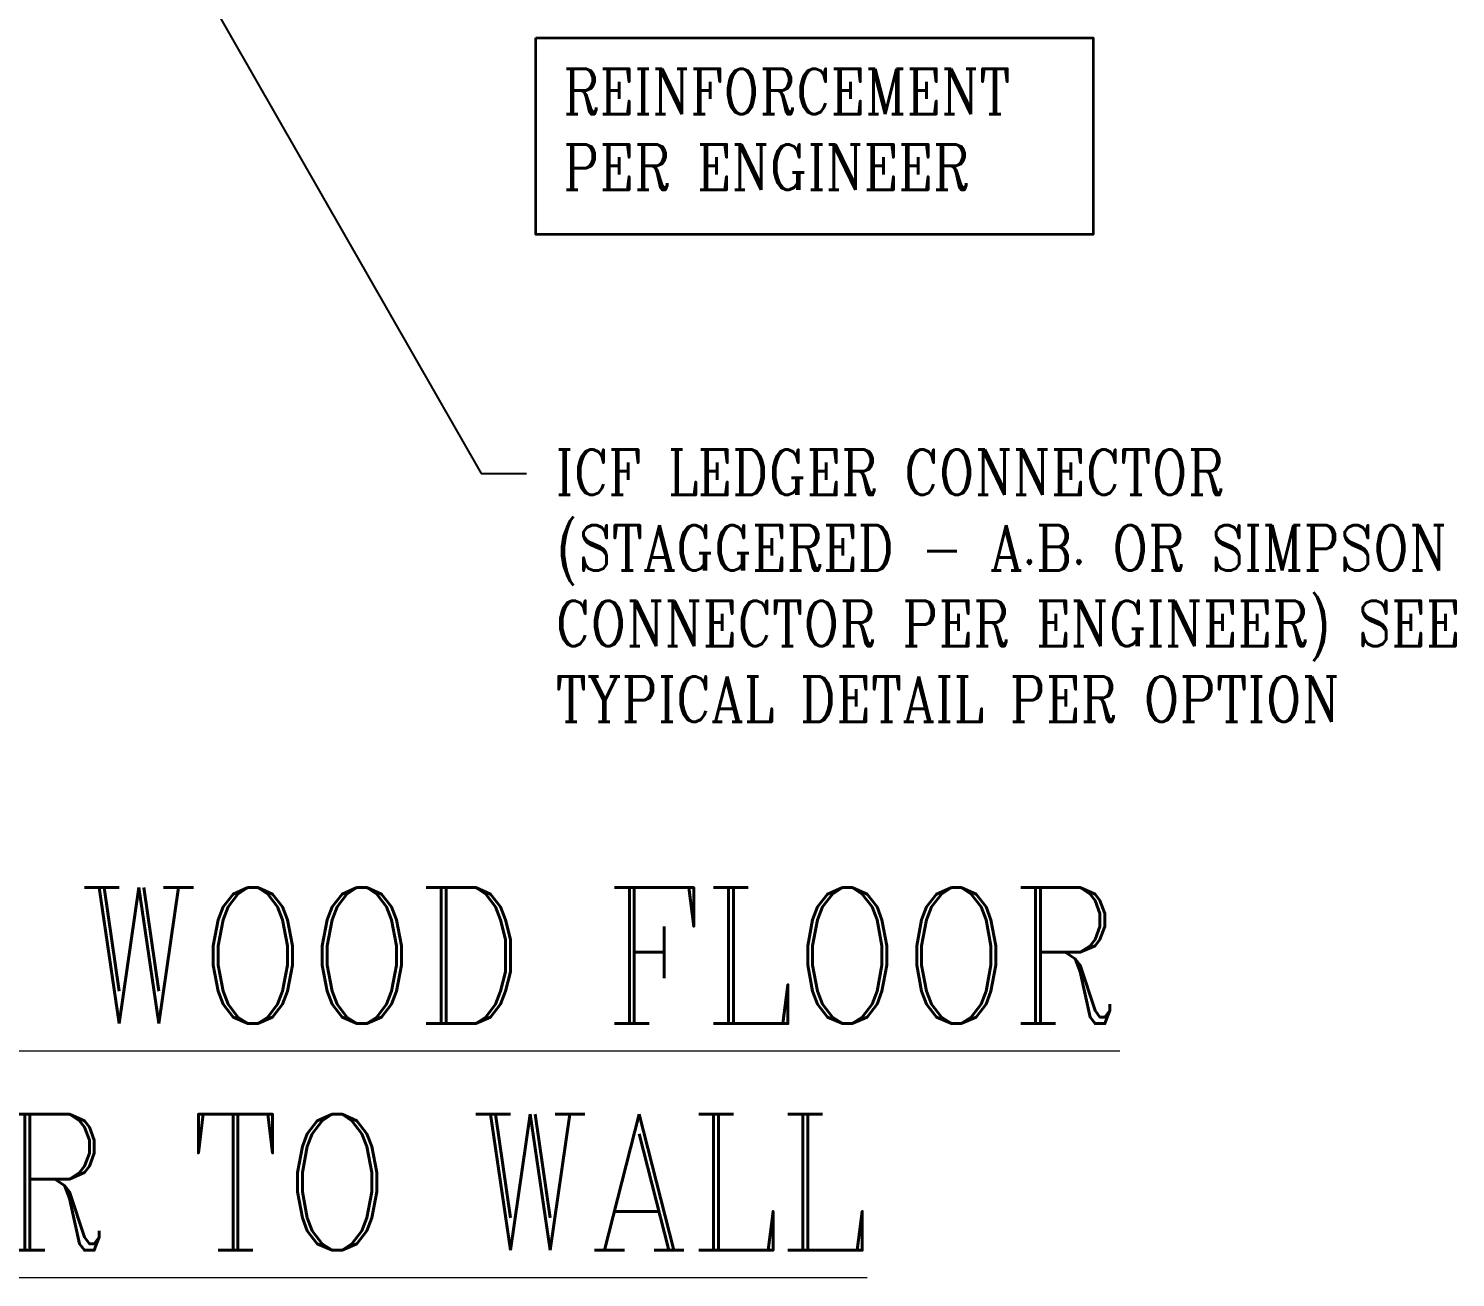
# Model space of a CAD drawing. Header units: inches. Extents: x -81.3 to -8.2, y 163 to 241.3.
# Drawn here: x -41.7 to -10.23, y 170.16 to 197.71 of the extents above; entities that cross this region are included whole.
import ezdxf

# ---------------------------------------------------------------- set-up
doc = ezdxf.new("R2010")
doc.units = ezdxf.units.IN
doc.header["$MEASUREMENT"] = 0
doc.layers.add('A4 medium', color=7, linetype='Continuous', lineweight=35)
doc.layers.add('DIM', color=3, linetype='Continuous', lineweight=13)
doc.styles.add('ARCTEXT', font='arctext.shx', dxfattribs={"width": 0.85})
doc.styles.add('RomanC', font='romanc.shx', dxfattribs={"width": 0.85, "height": 5})
doc.dimstyles.new('ARCTEXT1-4', dxfattribs={"dimtxt": 4, "dimasz": 2, "dimexe": 2, "dimexo": 2, "dimgap": 2, "dimtad": 1, "dimdec": 4, "dimzin": 3, "dimdsep": 46, "dimlunit": 4, "dimtxsty": 'ARCTEXT', "dimblk": 'ARCHTICK', "dimcen": 2, "dimaunit": 1, "dimadec": 0, "dimazin": 0, "dimtfac": 1, "dimtdec": 4, "dimtmove": 2, "dimatfit": 3, "dimldrblk": 'arrow', "dimfxl": 1, "dimtolj": 1, "dimtzin": 0, "dimarcsym": 0})

# ---------------------------------------------------------------- blocks, each defined once
blk = doc.blocks.new('_ArchTick')
at = {"color": 0, "linetype": 'ByBlock', "const_width": 0.15}
blk.add_lwpolyline([(-0.5, -0.5), (0.5, 0.5)], dxfattribs=at)
blk = doc.blocks.new('arrow')
at = {"layer": 'DIM'}
blk.add_hatch(color=253, dxfattribs=at).paths.add_polyline_path([(-2, 0.5), (-2, -0.5), (0, 0)])
at = {"layer": 'DIM', "lineweight": 9}
for points in [[(-2, 0.983), (-2, 0.5), (-2.469, 0.617)], [(0.374, 0.094), (0, 0)], [(0.374, -0.094), (0, 0)], [(-2, -0.983), (-2, -0.5), (-2.469, -0.617)]]:
    blk.add_lwpolyline(points, dxfattribs=at)
at = {"layer": 'DIM', "lineweight": 15}
blk.add_lwpolyline([(0, 0), (-2, -0.5), (-2, 0.5), (0, 0)], dxfattribs=at)

msp = doc.modelspace()

# ---------------------------------------------------------------- linework, layer by layer
at = {"layer": 'A4 medium', "ltscale": 0.15}
msp.add_lwpolyline([(-30.51, 197.504), (-18.215, 197.504), (-18.215, 193.162), (-30.51, 193.162)], close=True, dxfattribs=at)

# ---------------------------------------------------------------- texts
at = {"layer": 'DIM', "color": 3, "char_height": 1, "attachment_point": 1, "style": 'RomanC'}
for s, insert, width in [('REINFORCEMENT PER ENGINEER', (-29.912, 196.819), 13.32674), ('ICF LEDGER CONNECTOR\\P(STAGGERED - A.B. OR SIMPSON CONNECTOR PER ENGINEER) SEE TYPICAL DETAIL PER OPTION ', (-30.08, 188.418), 25.15519)]:
    msp.add_mtext(s, dxfattribs=dict(at, insert=insert, width=width))
at = {"layer": 'DIM', "insert": (-46.264, 178.758), "char_height": 3, "width": 79.46933, "attachment_point": 2, "style": 'RomanC'}
msp.add_mtext('{\\L2-4-2 (4") WALL; WOOD FLOOR PERPENDICULAR TO WALL}                                                \\P            ', dxfattribs=at)

# ---------------------------------------------------------------- leaders
at = {"layer": 'DIM'}
msp.add_leader([(-44.036, 209.397), (-31.718, 187.888), (-30.718, 187.888)], dimstyle='ARCTEXT1-4', override={"dimasz": 0.5, "dimtad": 0}, dxfattribs=at)

doc.saveas('drawing.dxf')
